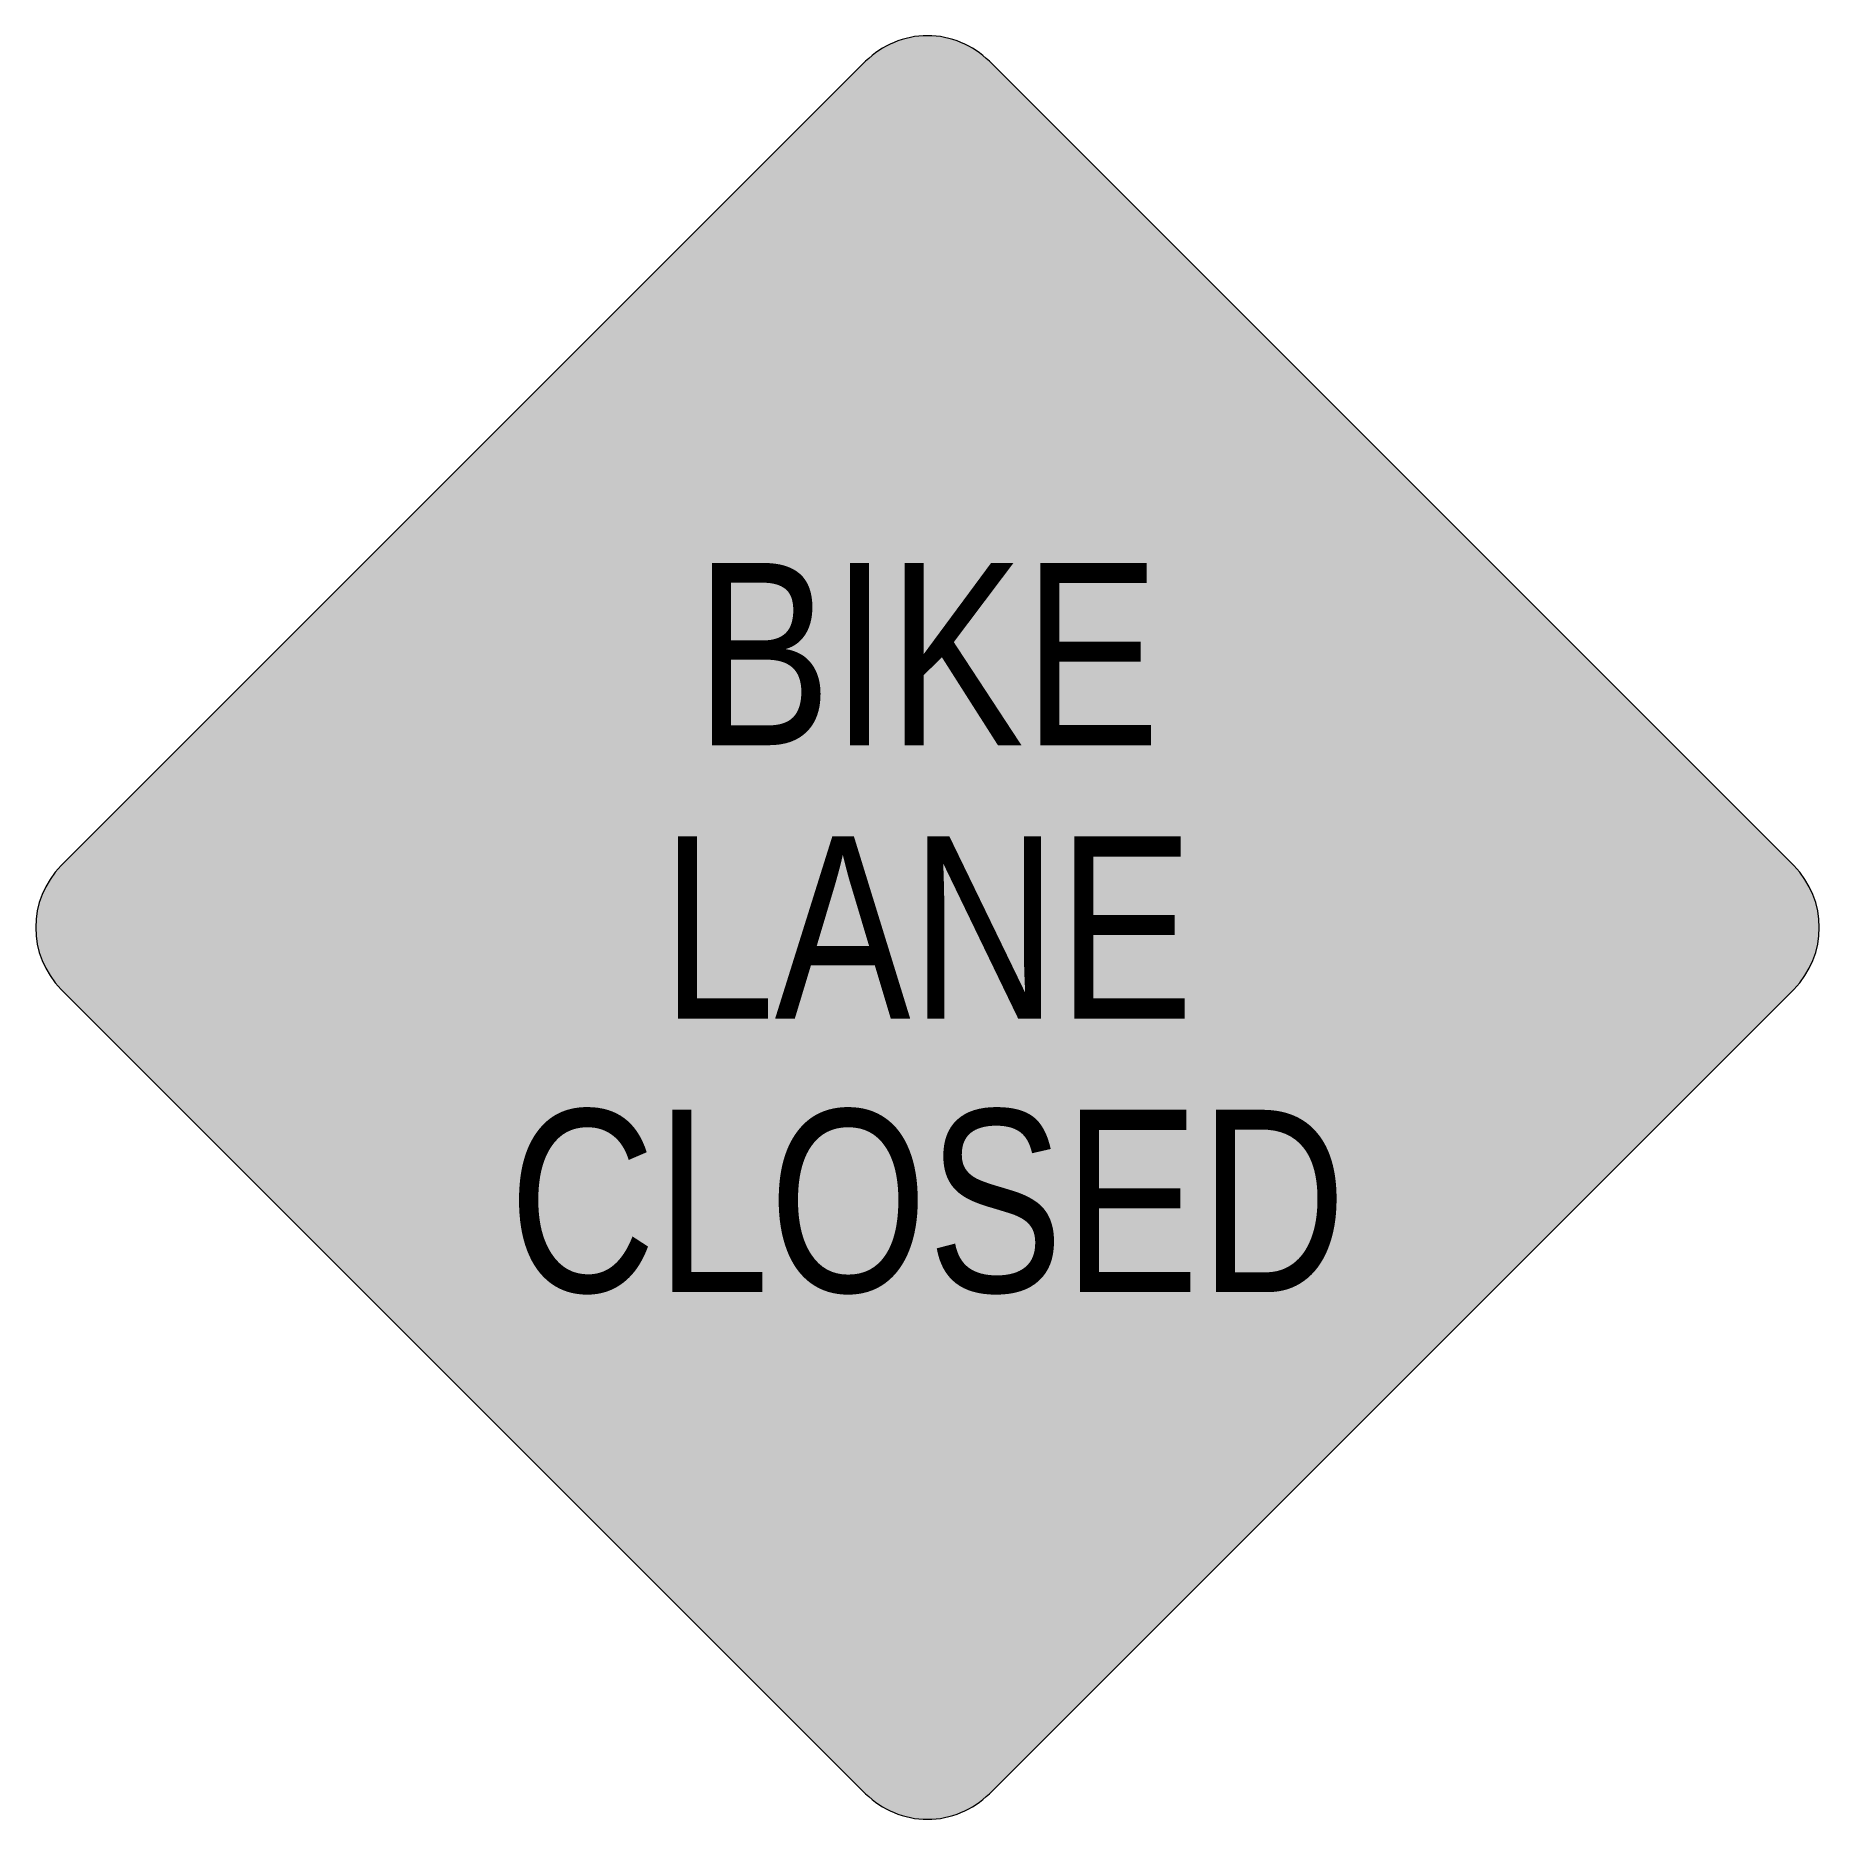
# Model space of a CAD drawing. Extents: x -0.489 to 0.489, y -0.489 to 0.489.
import ezdxf
from ezdxf.enums import TextEntityAlignment as Align

# ---------------------------------------------------------------- set-up
doc = ezdxf.new("R2010")
doc.units = 0
doc.header["$LTSCALE"] = 0.01
doc.header["$MEASUREMENT"] = 0
doc.layers.add('C-TRAF-CTRL-MTCD-PATT-BLCK', color=250, linetype='Continuous', lineweight=20)
doc.layers.add('C-TRAF-CTRL-MTCD-PATT-ORNG', color=30, linetype='Continuous', lineweight=20)
doc.styles.add('COA', font='arial.ttf')

msp = doc.modelspace()

# ---------------------------------------------------------------- hatches: boundary and pattern name
at = {"layer": 'C-TRAF-CTRL-MTCD-PATT-BLCK', "lineweight": 0}
h = msp.add_hatch(color=256, dxfattribs=at)
h.paths.add_polyline_path([(0.02545584408543659, -0.4666904755579622), (0.4666904755172318, -0.02545584410232507, 0.414213562373095), (0.4666904755410738, 0.02545584417648492), (0.02545584408543659, 0.4666904755844385, 0.414213562373095), (-0.0254558441456898, 0.4666904755844385), (-0.466690475601327, 0.0254558441288011, 0.414213562373095), (-0.466690475601327, -0.02545584410232507), (-0.0254558441456898, -0.4666904755579622, 0.414213562373095)])
h.paths.add_polyline_path([(0.0113137084656792, -0.4525483399382049), (0.4525483398974747, -0.01131370848256779, 0.414213562373095), (0.4525483399213164, 0.01131370855672763), (0.0113137084656792, 0.4525483399646808, 0.414213562373095), (-0.01131370852593241, 0.4525483399646808), (-0.4525483399815698, 0.01131370850904396, 0.414213562373095), (-0.4525483399815698, -0.01131370848256779), (-0.01131370852593241, -0.4525483399382049, 0.414213562373095)], flags=16)
at = {"layer": 'C-TRAF-CTRL-MTCD-PATT-ORNG', "lineweight": 0}
h = msp.add_hatch(color=256, dxfattribs=at)
h.dxf.hatch_style = 1
edge = h.paths.add_edge_path()
edge.add_line((-0.4751757568415279, 0.03394112538172969), (-0.03394112530378168, 0.4751757569433176))
edge.add_arc((1.844500044967389e-10, 0.4412346314563576), 0.04799999998676521, 44.99999999892668, 135.0000000010733, ccw=False)
edge.add_line((0.03394112567268192, 0.4751757569433177), (0.4751757570196932, 0.03394112559630647))
edge.add_arc((0.4412346315308258, 1.080748290860356e-10), 0.0479999999881139, -44.9999999994634, 44.999999999463284, ccw=False)
edge.add_line((0.4751757570196932, -0.03394112538015691), (0.033941125481947, -0.4751757569417449))
edge.add_arc((-6.284786024934874e-12, -0.4412346314535131), 0.04799999998766434, 225, 315, ccw=False)
edge.add_line((-0.03394112549451649, -0.4751757569417447), (-0.4751757568415279, -0.03394112559473345))
edge.add_arc((-0.4412346313526604, -1.065019006318835e-10), 0.04799999998811386, 135.0000000005366, 224.9999999994634, ccw=False)

# ---------------------------------------------------------------- linework, layer by layer
at = {"layer": 'C-TRAF-CTRL-MTCD-PATT-BLCK', "lineweight": 0, "flags": 128}
msp.add_lwpolyline([(0.03394112548113274, -0.4751757569420821), (0.4751757569129282, -0.03394112548644479, 0.414213562373095), (0.4751757569367699, 0.03394112553607392), (0.03394112548113274, 0.4751757569440274, 0.414213562373095), (-0.03394112549370231, 0.4751757569440274), (-0.4751757569493396, 0.03394112548839019, 0.414213562373095), (-0.4751757569493396, -0.03394112548644479), (-0.03394112549370231, -0.4751757569420821, 0.414213562373095)], format="xyb", close=True, dxfattribs=at)

# ---------------------------------------------------------------- texts
at = {"layer": 'C-TRAF-CTRL-MTCD-PATT-BLCK', "lineweight": 0, "style": 'COA', "width": 0.8}
for s, p in [('BIKE', (0, 0.15)), ('LANE', (-7.152266334742308e-11, -5.946532155576278e-12)), ('CLOSED', (0, -0.15))]:
    msp.add_text(s, height=0.09999999998569503, dxfattribs=at).set_placement(p, align=Align.MIDDLE_CENTER)

doc.saveas('drawing.dxf')
